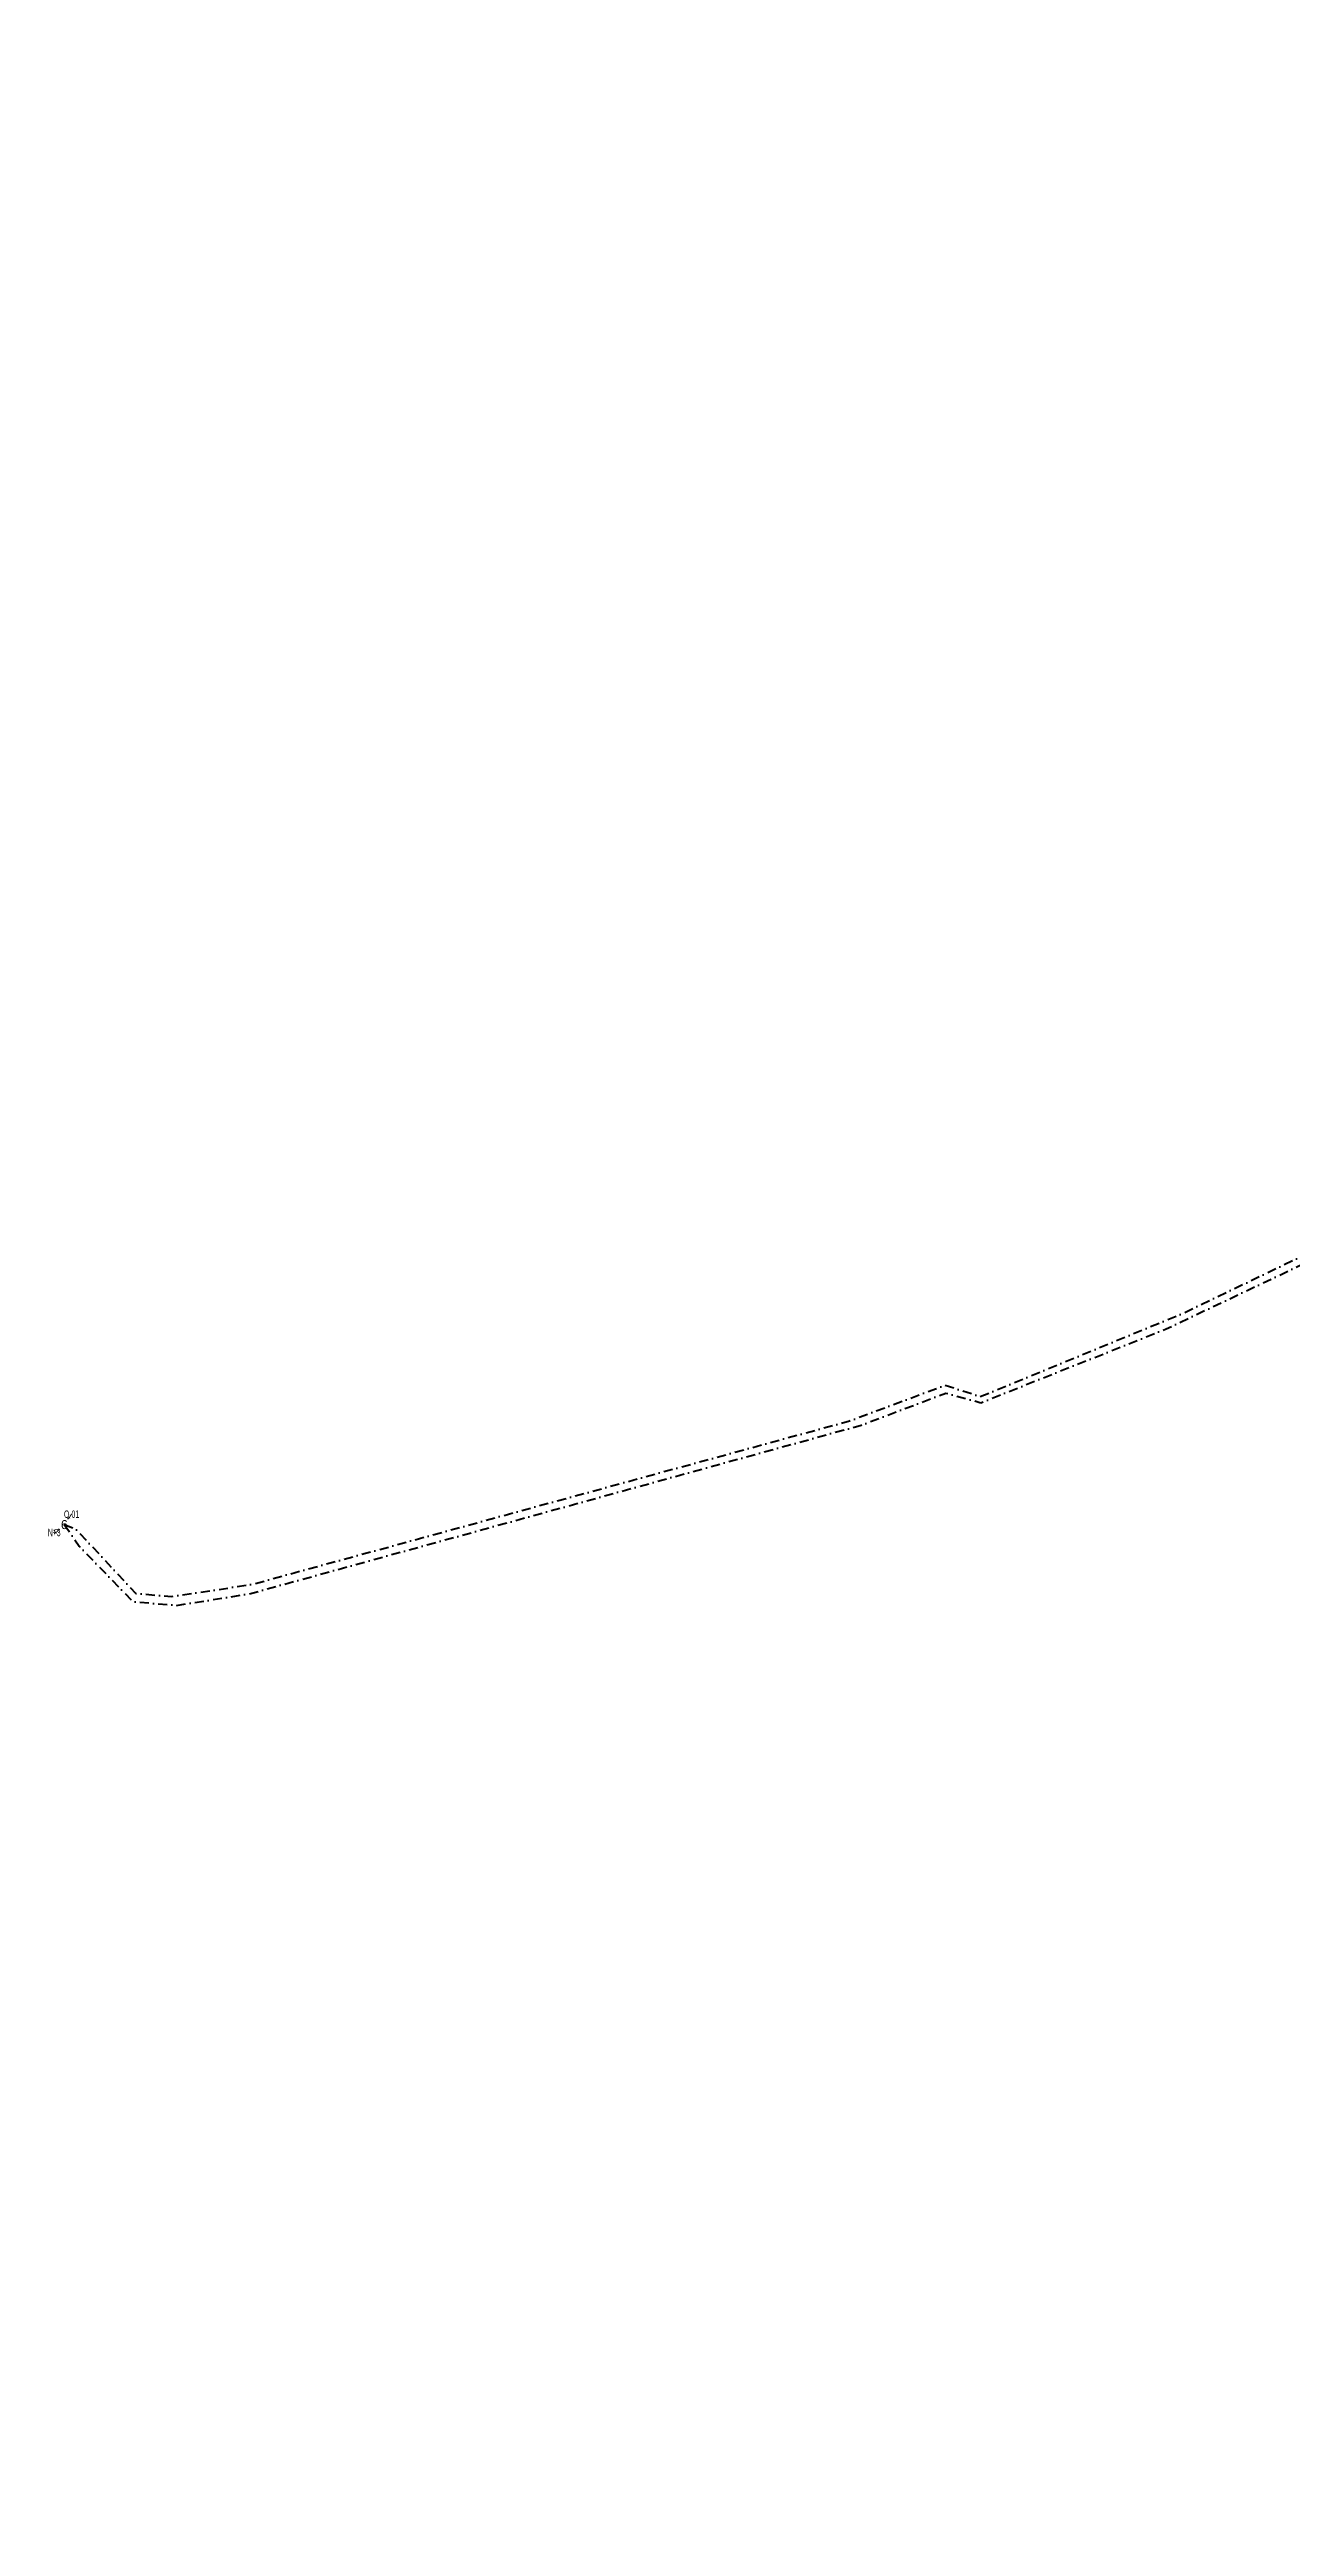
# Model space of a CAD drawing. Header units: millimetres. Extents: x 545975 to 551900, y 4179485 to 4182365.
# Drawn here: x 545975 to 546319, y 4179730 to 4180416 of the extents above; entities that cross this region are included whole.
import ezdxf
from ezdxf.enums import TextEntityAlignment as Align

# ---------------------------------------------------------------- set-up
doc = ezdxf.new("R2010")
doc.units = ezdxf.units.MM
doc.linetypes.add('DASHDOT', pattern=[5, 2.5, -1.25, 0, -1.25])
doc.layers.add('DIREK_ENH_MEVCUT', color=6, linetype='Continuous', lineweight=25)
doc.layers.add('HAT_OG_YERALTI_MEVCUT', color=48, linetype='DASHDOT', lineweight=70)
doc.styles.add('Direk', font='B_CAD')
doc.styles.get("Standard").update_dxf_attribs({"font": 'Arial'})

msp = doc.modelspace()

# ---------------------------------------------------------------- linework, layer by layer
at = {"layer": 'HAT_OG_YERALTI_MEVCUT', "flags": 128}
for points in [[(545979.545, 4180007.856), (545983.654819, 4180001.877139), (545998.52516, 4179986.52711), (546010.613307, 4179985.471796), (546030.664282, 4179988.637739), (546200.157167, 4180035.373955), (546223.661899, 4180044.296159), (546233.351604, 4180041.609904), (546284.662478, 4180062.061156), (546347.262677, 4180091.780442), (546414.078377, 4180114.965701), (546432.205034, 4180121.921279), (546450.542466, 4180128.244531), (546480.050977, 4180138.99406), (546498.599184, 4180142.366461), (546505.710822, 4180149.709586), (546534.376233, 4180160.880665), (546545.336537, 4180161.723766), (546549.130489, 4180158.772915), (546643.469117, 4180142.330022), (546644.944543, 4180093.219428), (546649.369269, 4180071.317427), (546669.182126, 4180055.509296), (546672.976078, 4180048.764494), (546656.771982, 4180031.311475), (546654.453456, 4180018.875745), (546630.425097, 4179984.519407), (546631.804716, 4179924.965953), (546621.392427, 4179871.53447), (546611.80216, 4179840.297603), (546597.602101, 4179817.592729), (546584.778546, 4179805.125383), (546582.997496, 4179792.658037), (546591.546533, 4179775.203753), (546621.824374, 4179738.870345), (546634.29172, 4179730.321307), (546643.553177, 4179731.389937), (546655.308103, 4179739.226555), (546687.149439, 4179772.353181), (546753.122039, 4179831.159429), (546768.50862, 4179848.442985), (546807.712785, 4179888.911801), (546809.810124, 4179902.347798), (546810.055395, 4179903.777458), (546823.509378, 4179915.64194), (546855.113353, 4179939.529276), (546866.447863, 4179945.537361), (546900.451809, 4179957.004469), (546927.670789, 4179960.232689), (546942.316896, 4179959.437939), (547016.569047, 4179938.136796), (547038.413319, 4179938.948576), (547067.987944, 4179943.446738), (547107.691383, 4179949.276797), (547139.212287, 4179952.138151), (547154.128677, 4179951.813881), (547171.152818, 4179948.246918), (547279.095747, 4179908.225469), (547296.444158, 4179904.334236), (547344.111753, 4179907.090526), (547364.540722, 4179910.819623), (547416.841211, 4179931.396584), (547437.270181, 4179938.368375), (547454.456456, 4179938.044106), (547463.049594, 4179936.09849), (547523.647579, 4179937.717366), (547533.699929, 4179936.096019), (547577.903056, 4179923.138451), (547605.628086, 4179916.328794), (547615.680436, 4179915.84239), (547641.621984, 4179923.949124), (547751.509422, 4179998.512673), (547768.022451, 4180010.974209), (547789.910633, 4180030.916775), (547821.969251, 4180076.432997), (547861.043708, 4180136.098558), (547947.262465, 4180225.388757), (547974.136351, 4180252.74334), (548004.455536, 4180275.28006), (548028.127199, 4180286.305218), (548053.992238, 4180289.20149), (548090.47254, 4180292.119914), (548110.90151, 4180295.524743), (548139.599348, 4180300.875187), (548191.158175, 4180321.79056), (548205.675746, 4180326.800462), (548241.345375, 4180330.691694), (548305.874977, 4180335.3936), (548319.332155, 4180340.744044), (548334.734949, 4180343.986738), (548344.89414, 4180344.951026), (548360.783338, 4180345.923834), (548385.427809, 4180356.786857), (548425.475074, 4180376.891557), (548428.555633, 4180376.243019), (548432.284731, 4180371.541113), (548442.985619, 4180347.86945), (548446.552582, 4180336.195753), (548449.95741, 4180332.628791), (548487.157223, 4180350.784892), (548507.910461, 4180358.243088), (548519.259889, 4180366.187687), (548565.144002, 4180416.449437), (548569.521639, 4180412.233935), (548578.725, 4180408.635)], [(545979.545, 4180007.856), (545982.724302, 4180006.607586), (545999.357285, 4179988.782479), (546009.234892, 4179987.930961), (546031.376761, 4179991.265389), (546196.93743, 4180036.569294), (546223.49509, 4180046.475722), (546233.190744, 4180043.314096), (546289.981064, 4180066.677632), (546348.511682, 4180094.889066), (546411.082668, 4180115.914147), (546433.157928, 4180124.644476), (546444.382636, 4180128.011888), (546456.729816, 4180133.624243), (546481.299455, 4180141.730976), (546492.89832, 4180143.227604), (546497.014047, 4180144.225356), (546503.489386, 4180150.830429), (546512.288404, 4180154.917715), (546531.967341, 4180161.948935), (546545.76193, 4180163.765506), (546547.862341, 4180162.516613), (546549.508609, 4180160.927113), (546642.960324, 4180144.882629), (546649.771898, 4180197.609471), (546644.738027, 4180220.96009), (546624.736115, 4180241.403898), (546613.025594, 4180258.75603), (546594.760671, 4180271.364793), (546584.710131, 4180285.603651), (546579.474607, 4180310.678407), (546554.235618, 4180310.826004), (546547.402, 4180304.124)]]:
    msp.add_lwpolyline(points, dxfattribs=at)

# ---------------------------------------------------------------- texts
at = {"layer": 'DIREK_ENH_MEVCUT', "width": 0.53}
for s, p in [('O-01', (545981.548042, 4180010.726161)), ('N+3', (545976.741569, 4180005.660928))]:
    msp.add_text(s, height=2.05, dxfattribs=at).set_placement(p, align=Align.MIDDLE_CENTER)
at = {"layer": 'DIREK_ENH_MEVCUT', "color": 32, "style": 'Direk'}
for s, rotation, p in [('f', 145.089401, (545981.147433, 4180010.152129)), ('4', 308.060756, (545977.340399, 4180006.129809))]:
    msp.add_text(s, height=2, rotation=rotation, dxfattribs=at).set_placement(p, align=Align.MIDDLE_CENTER)
at = {"layer": 'DIREK_ENH_MEVCUT', "style": 'Direk'}
msp.add_text('6', height=2.5, dxfattribs=at).set_placement((545979.545, 4180007.856), align=Align.MIDDLE_CENTER)

doc.saveas('drawing.dxf')
